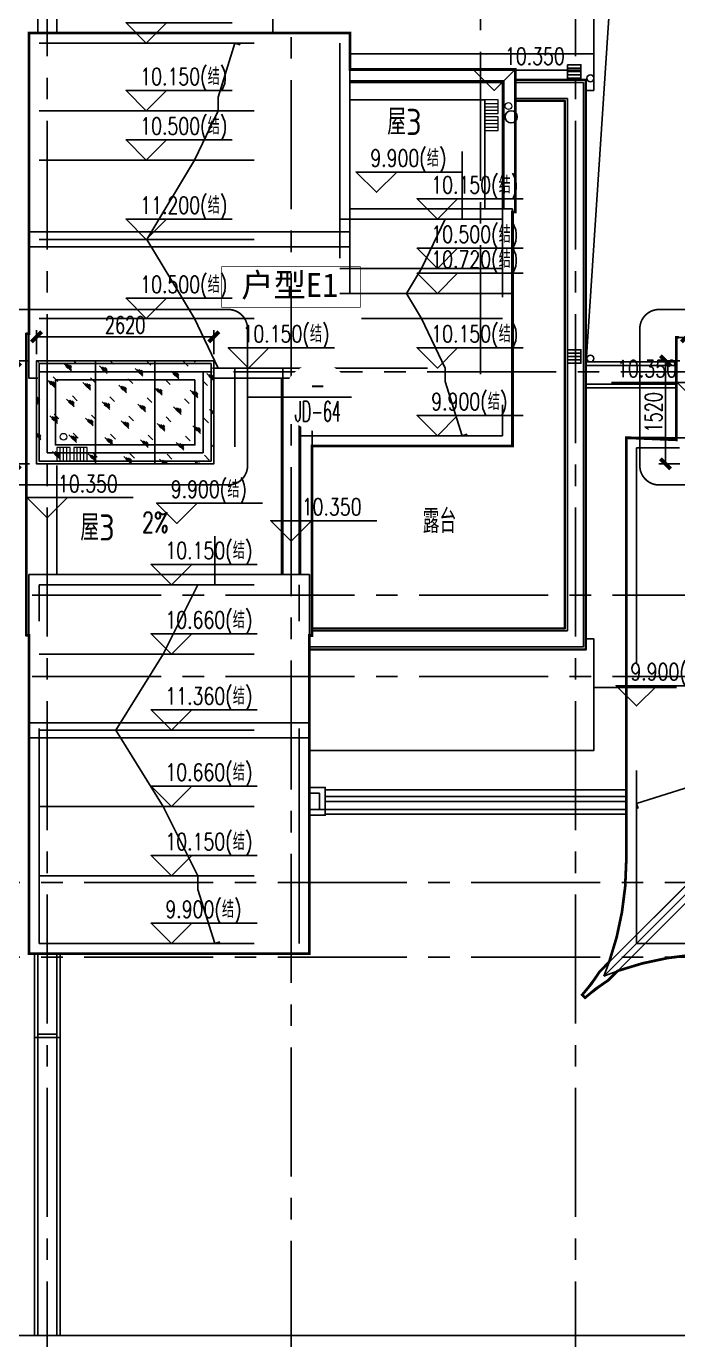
# Model space of a CAD drawing. Extents: x 296441 to 853063, y 459050 to 1117990.
# Drawn here: x 648588 to 658208, y 486313 to 505713 of the extents above; entities that cross this region are included whole.
import ezdxf
from ezdxf.enums import TextEntityAlignment as Align

# ---------------------------------------------------------------- set-up
doc = ezdxf.new("R2010")
doc.units = 0
doc.header["$LTSCALE"] = 1000
for name, pattern in [('14-GRID$0$CENTER2', [28.575000000000003, 19.05, -3.175, 3.175, -3.175]), ('CENTER', [50.800000000000004, 31.75, -6.35, 6.35, -6.35]), ('DASH', [0.35, 0.25, -0.1]), ('E1-RF$0$HIDDEN', [0.375, 0.25, -0.125]), ('E1-RF$0$HIDDEN2', [4.762499999999999, 3.175, -1.5875]), ('E4-RF$0$HIDDEN', [0.375, 0.25, -0.125]), ('E4-RF$0$HIDDEN2', [4.762499999999999, 3.175, -1.5875])]:
    doc.linetypes.add(name, pattern=pattern)
for name, color, linetype in [('14-GRID$0$G-GRID', 9, '14-GRID$0$CENTER2'), ('14-name$0$A-ANNO-IDEN', 2, 'Continuous'), ('D-PLAN-ROOF$0$A-ROOF', 2, 'Continuous'), ('DIM_SYMB', 3, 'Continuous'), ('DZ-3-PLAN-FL03$0$A-ROOF', 2, 'Continuous'), ('E-TEXT-BS01-MI-14$0$A-ROOM-IDEN', 4, 'Continuous'), ('E-TEXT-RF$0$A-ANNO-LEVL', 3, 'Continuous'), ('E-TEXT-RF$0$A-ANNO-LEVL-TEXT', 255, 'Continuous'), ('E-TEXT-RF$0$A-ANNO-SYMB', 6, 'Continuous'), ('E-TEXT-RF$0$A-ROOM-IDEN', 4, 'Continuous'), ('E1-RF$0$A-ELEV-HEVY', 2, 'Continuous'), ('E1-RF$0$A-OVLK', 140, 'Continuous'), ('E1-RF$0$A-ROOF', 2, 'Continuous'), ('E1-RF$0$A-SLAB-OTLN', 144, 'E1-RF$0$HIDDEN'), ('E1-RF$0$E1-FL03$0$A-HOLE', 211, 'Continuous'), ('E1-RF$0$E1-FL03$0$A-OVLK', 140, 'Continuous'), ('E1-RF$0$E1-FL03$0$A-ROOF', 2, 'Continuous'), ('E4-RF$0$A-ROOF', 2, 'Continuous'), ('E4-RF$0$A-SLAB-OTLN', 144, 'E4-RF$0$HIDDEN'), ('E4-RF$0$AUDIT_I_171201172723-2', 140, 'Continuous'), ('E4-TEXT-RF$0$A-ANNO-LEVL', 3, 'Continuous'), ('E4-TEXT-RF$0$A-ANNO-LEVL-TEXT', 255, 'Continuous'), ('PUB_TEXT', 7, 'Continuous'), ('X修改线', 1, 'Continuous'), ('ZT1_Dim---标注---PM、LM、DY、JD', 252, 'Continuous'), ('ZT1_Dim---索引---PM、LM、DY、JD', 2, 'Continuous'), ('ZT1_通用--填充---PM、LM、DY、JD', 8, 'Continuous'), ('ZT1_通用--轴线---PM、LM、DY、JD', 1, 'CENTER'), ('ZT3_面板--玻璃板-PM、LM、DY、JD', 4, 'Continuous')]:
    doc.layers.add(name, color=color, linetype=linetype)
doc.layers.add('E1-RF$0$A-ANNO-NPLT', color=215, linetype='Continuous', plot=False)
doc.layers.add('E4-RF$0$A-ANNO-NPLT', color=215, linetype='Continuous', plot=False)
doc.layers.add('E1-RF$0$P-SEWG-EQPM', color=4, linetype='Continuous', lineweight=0)
doc.styles.add('14-name$0$GOA_03_黑体_1.00', font='simhei.ttf')
doc.styles.add('14-name$0$GOA_04_COMPLEX_1.00', font='complex.shx')
doc.styles.add('_TCH_DIM', font='SIMPLEX', dxfattribs={"bigfont": 'GBCBIG'})
doc.styles.add('E-TEXT-RF$0$GOA_01_thin_0.75', font='romans.shx', dxfattribs={"width": 0.75, "bigfont": 'hzdx.shx'})
doc.styles.add('E1-RF$0$E1-FL03$0$hz', font='simplex', dxfattribs={"width": 0.699999988079071, "bigfont": 'hztxt'})
doc.styles.add('E1-RF$0$E1-FL03$0$Standard', font='')
doc.styles.add('E1-RF$0$hz', font='simplex', dxfattribs={"width": 0.699999988079071, "bigfont": 'hztxt'})
doc.styles.add('E4-TEXT-RF$0$GOA_01_thin_0.75', font='romans.shx', dxfattribs={"width": 0.75, "bigfont": 'hzdx.shx'})
doc.styles.get("Standard").update_dxf_attribs({"font": 'gbenor.shx', "bigfont": 'gbcbig.shx'})
doc.styles.add('ZT-DIMSTYLE', font='ROMANS.shx', dxfattribs={"width": 0.7, "bigfont": 'CHINESE.shx'})
doc.styles.add('卓越符号', font='ROMANS.shx', dxfattribs={"width": 0.7, "bigfont": 'CHINESE.shx'})
doc.styles.get('E1-RF$0$E1-FL03$0$Standard').set_extended_font_data('SimSun')
doc.dimstyles.new('ZT-DIM100', dxfattribs={"dimscale": 100, "dimtxt": 2.5, "dimasz": 1.5, "dimexe": 1, "dimexo": 1, "dimgap": 0.5, "dimtad": 1, "dimdec": 0, "dimdsep": 46, "dimtxsty": 'ZT-DIMSTYLE', "dimblk": 'ARCHTICK', "dimcen": 2.5, "dimclrd": 175, "dimclre": 175, "dimclrt": 7, "dimazin": 2, "dimtfac": 1, "dimtix": 1, "dimtmove": 2, "dimatfit": 3, "dimfxl": 0, "dimarcsym": 0})

# ---------------------------------------------------------------- blocks, each defined once
blk = doc.blocks.new('*U2129')
at = {"const_width": 10}
blk.add_lwpolyline([(-1025.000000000027, -1.771240931702778e-10), (1025.000000000178, -1.771240931702778e-10), (1025.000000000178, -599.9999999997667), (-1025.000000000027, -599.9999999997667)], close=True, dxfattribs=at)
at = {"style": '14-name$0$GOA_04_COMPLEX_1.00', "width": 0.8}
blk.add_attdef('房间编号', text='', height=300, dxfattribs=at).set_placement((-532.3500000000276, -480.6019387440083), align=Align.CENTER)
blk = doc.blocks.new('TTTTT')
at = {"layer": 'D-PLAN-ROOF$0$A-ROOF', "color": 8}
for p, q in [((1601434.072925238, 576652.0602935627), (1601434.072925238, 575412.0602935632)), ((1601484.072925238, 576652.0602935627), (1601484.072925238, 575462.0602935632)), ((1601764.072925238, 576652.0602935627), (1601764.072925238, 575462.0602935632)), ((1601814.072925238, 576652.0602935627), (1601814.072925238, 575412.0602935632)), ((1601434.072021876, 571012.0578614324), (1601434.072909283, 576412.0603548917)), ((1601484.072021876, 571012.0578614268), (1601484.072909283, 576412.0603548917)), ((1601764.072909283, 576412.0603548917), (1601764.096908897, 571012.0578613966)), ((1601814.072909283, 576412.0603548917), (1601814.096908897, 571012.057861391)), ((1601764.072925238, 575462.0602935632), (1601484.072925238, 575462.0602935632)), ((1601814.072925238, 575412.0602935632), (1601434.072925238, 575412.0602935632)), ((1550572.880646648, 571012.057866938), (1622434.932906594, 571012.0578591591))]:
    blk.add_line(p, q, dxfattribs=at)
for points in [[(1601484.072925238, 591362.0602935632), (1601484.072925238, 590252.0602935916)], [(1604954.072925238, 591362.0602935632), (1601764.072925238, 591362.0602935632), (1601764.072925238, 590252.0602935897)]]:
    blk.add_lwpolyline(points, dxfattribs=at)
at = {"layer": 'E1-RF$0$A-OVLK'}
for p, q in [((1601434.072925238, 575412.0602935632), (1601434.072925238, 574812.0602935632)), ((1601484.072925238, 575412.0602935632), (1601484.072925238, 574812.0602935632)), ((1601764.072925238, 575412.0602935632), (1601764.072925238, 574812.0602935632)), ((1601814.072925238, 575412.0602935632), (1601814.072925238, 574812.0602935632))]:
    blk.add_line(p, q, dxfattribs=at)
blk = doc.blocks.new('E4-RF$0$sxdh')
at = {"layer": 'E4-RF$0$A-ROOF'}
for p, q in [((-1508.786796403871, 1551.213203435298), (-1551.213203272604, 1508.786796566565)), ((509.9999999997126, -637.2792204506695), (-1293.639610144714, 1166.360389693757)), ((-1153.363720588441, 1026.0845001376), (-1293.639610144714, 1166.360389693757)), ((637.2792207762386, -509.9999999999673), (-1166.360389531063, 1293.639610307291))]:
    blk.add_line(p, q, dxfattribs=at)
for points in [[(470.0000001623448, 900, -0.09616132062861286), (-1229.999999837772, 1230.000000000349)], [(-899.9999998377716, -470.0000000002328), (-899.9999998377716, -469.9999999998836, 0.09616132062861305), (-1229.999999837772, 1230.000000000349)]]:
    blk.add_lwpolyline(points, format="xyb", dxfattribs=at)
for centre, radius, start, end in [((-3184.802987078958, 11.91161397262476), 2215.68294077057, 31.40171545600153, 42.49935059249741), ((-11.91161394322626, 3184.80298704817), 2215.68294053621, 227.5006494079443, 238.5982845468047)]:
    blk.add_arc(centre, radius, start, end, dxfattribs=at)
at = {"layer": 'E4-RF$0$A-SLAB-OTLN', "linetype": 'E4-RF$0$HIDDEN2'}
blk.add_line((479.9999999997126, -479.9999999997453), (-1229.999999727883, 1229.999999727966), dxfattribs=at)
blk = doc.blocks.new('E1-RF$0$E1-FL03$0$$PS002_0')
at = {"color": 0}
for p, q in [((-0.2499999999990905, -0.4999999999997726), (-0.2499999999990905, 0.5000000000002274)), ((9.094947017729282e-13, -0.4999999999997726), (9.094947017729282e-13, 0.5000000000002274)), ((0.2500000000009095, -0.4999999999997726), (0.2500000000009095, 0.5000000000002274))]:
    blk.add_line(p, q, dxfattribs=at)
blk.add_lwpolyline([(-0.4999999999990905, -0.4999999999997726), (0.5000000000009095, -0.4999999999997726), (0.5000000000009095, 0.5000000000002274), (-0.4999999999990905, 0.5000000000002274)], close=True, dxfattribs=at)
at = {"color": 0, "style": 'E1-RF$0$E1-FL03$0$hz', "width": 0.7, "flags": 1}
for tag, p in [('UNIT', (9.094947017729282e-13, 2.273736754432321e-13)), ('WHAT', (9.094947017729282e-13, -0.003333333333102928)), ('SPEC', (9.094947017729282e-13, -0.001666666666437777))]:
    blk.add_attdef(tag, p, '', height=0.001, dxfattribs=at)
blk = doc.blocks.new('E1-RF$0$$PS002_0')
at = {"color": 0}
for p, q in [((-0.2499999999990905, -0.4999999999997726), (-0.2499999999990905, 0.5000000000002274)), ((9.094947017729282e-13, -0.4999999999997726), (9.094947017729282e-13, 0.5000000000002274)), ((0.2500000000009095, -0.4999999999997726), (0.2500000000009095, 0.5000000000002274))]:
    blk.add_line(p, q, dxfattribs=at)
blk.add_lwpolyline([(-0.4999999999990905, -0.4999999999997726), (0.5000000000009095, -0.4999999999997726), (0.5000000000009095, 0.5000000000002274), (-0.4999999999990905, 0.5000000000002274)], close=True, dxfattribs=at)
at = {"color": 0, "style": 'E1-RF$0$hz', "width": 0.7, "flags": 1}
for tag, p in [('UNIT', (9.094947017729282e-13, 2.273736754432321e-13)), ('WHAT', (9.094947017729282e-13, -0.003333333333102928)), ('SPEC', (9.094947017729282e-13, -0.001666666666437777))]:
    blk.add_attdef(tag, p, '', height=0.001, dxfattribs=at)
blk = doc.blocks.new('*U1611')
at = {"layer": 'ZT1_通用--填充---PM、LM、DY、JD', "ltscale": 20}
h = blk.add_hatch(dxfattribs=at)
h.set_pattern_fill('玻璃C', color=256, scale=50)
h.set_pattern_definition([(45, (-2460.000000003559, -1340.000000000233), (-244.9417890030201, 244.9417890030201), [112, -288]), (45, (-2412.000000003559, -1320.000000000233), (-244.9417890030201, 244.9417890030201), [48, -352]), (45, (-2460.000000003559, -1320.000000000233), (-244.9417890030201, 244.9417890030201), [80, -320]), (45, (-2436.000000003559, -1340.000000000233), (268.700576850888, -268.7005768508881), [100, -300]), (45, (-2460.000000003559, -1360.000000000233), (-244.9417890030201, 244.9417890030201), [160, -240]), (45, (-2460.000000003559, -1300.000000000233), (-244.9417890030201, 244.9417890030201), [40, -360])])
h.paths.add_polyline_path([(-159.753527251014, 159.9999999997672), (2459.999999995044, 160.0000000006985), (2459.999999995044, -1359.999999999302), (-159.753527251014, -1360.000000000233)])
at = {"layer": 'E1-RF$0$A-OVLK'}
for points in [[(-119.753527251014, 119.9999999997672), (2419.999999995044, 120.0000000006985), (2419.999999995044, -1319.999999999302), (-119.753527251014, -1320.000000000233)], [(120.2464727000915, -119.9999999997672), (2179.999999947547, -119.9999999997672), (2179.999999947547, -1079.999999999534), (120.2464727000915, -1079.999999999534)]]:
    blk.add_lwpolyline(points, close=True, dxfattribs=at)
at = {"layer": 'ZT1_通用--轴线---PM、LM、DY、JD', "ltscale": 200}
blk.add_lwpolyline([(0, 0), (2299.99999994778, 0), (2299.999999947547, -1199.999999999767), (0, -1199.999999999767)], close=True, dxfattribs=at)
at = {"layer": 'ZT3_面板--玻璃板-PM、LM、DY、JD', "ltscale": 200}
blk.add_lwpolyline([(-159.753527251014, 159.9999999997672), (2459.999999995044, 160.0000000006985), (2459.999999995044, -1359.999999999302), (-159.753527251014, -1360.000000000233)], close=True, dxfattribs=at)
blk = doc.blocks.new('_ArchTick')
at = {"color": 0, "linetype": 'ByBlock', "const_width": 0.4}
blk.add_lwpolyline([(-0.5, -0.5), (0.5, 0.5)], dxfattribs=at)
blk = doc.blocks.new('*D1608')
at = {"layer": 'Defpoints', "color": 0, "ltscale": 1000, "transparency": 16777216}
for p in [(662514.8941460666, 605568.9448248976), (659895.1406188206, 605212.8321120944), (662514.8941460666, 605212.8321120944)]:
    blk.add_point(p, dxfattribs=at)
at = {"layer": 'ZT1_Dim---标注---PM、LM、DY、JD', "color": 175, "linetype": 'ByBlock', "lineweight": -2, "ltscale": 1000, "transparency": 16777216}
for p, q in [((659895.1406188206, 605312.8321120944), (659895.1406188206, 605668.9448248976)), ((659895.1406188206, 605568.9448248976), (662514.8941460666, 605568.9448248976)), ((662514.8941460666, 605312.8321120944), (662514.8941460666, 605668.9448248976))]:
    blk.add_line(p, q, dxfattribs=at)
at = {"layer": 'ZT1_Dim---标注---PM、LM、DY、JD', "color": 175, "lineweight": -2, "ltscale": 1000, "transparency": 16777216, "xscale": 150, "yscale": 150, "zscale": 150, "rotation": 180}
blk.add_blockref('_ArchTick', (659895.1406188206, 605568.9448248976), dxfattribs=at)
at = {"layer": 'ZT1_Dim---标注---PM、LM、DY、JD', "color": 175, "lineweight": -2, "ltscale": 1000, "transparency": 16777216, "xscale": 150, "yscale": 150, "zscale": 150}
blk.add_blockref('_ArchTick', (662514.8941460666, 605568.9448248976), dxfattribs=at)
at = {"layer": 'ZT1_Dim---标注---PM、LM、DY、JD', "color": 7, "ltscale": 1000, "transparency": 16777216, "insert": (661205.0173824436, 605743.9448248976), "char_height": 250, "attachment_point": 5, "style": 'ZT-DIMSTYLE'}
blk.add_mtext('2620', dxfattribs=at)
blk = doc.blocks.new('*D1609')
at = {"layer": 'Defpoints', "color": 0, "ltscale": 1000, "transparency": 16777216}
for p in [(659895.1406188206, 605212.8321120944), (659584.0714922622, 603692.8321120944), (659895.14061882, 603692.8321120944)]:
    blk.add_point(p, dxfattribs=at)
at = {"layer": 'ZT1_Dim---标注---PM、LM、DY、JD', "color": 175, "linetype": 'ByBlock', "lineweight": -2, "ltscale": 1000, "transparency": 16777216}
for p, q in [((659795.1406188206, 605212.8321120944), (659484.0714922622, 605212.8321120944)), ((659584.0714922622, 605212.8321120944), (659584.0714922622, 603692.8321120944)), ((659795.14061882, 603692.8321120944), (659484.0714922622, 603692.8321120944))]:
    blk.add_line(p, q, dxfattribs=at)
at = {"layer": 'ZT1_Dim---标注---PM、LM、DY、JD', "color": 175, "lineweight": -2, "ltscale": 1000, "transparency": 16777216, "xscale": 150, "yscale": 150, "zscale": 150}
for p, rotation in [((659584.0714922622, 605212.8321120944), 90), ((659584.0714922622, 603692.8321120944), 270)]:
    blk.add_blockref('_ArchTick', p, dxfattribs=dict(at, rotation=rotation))
at = {"layer": 'ZT1_Dim---标注---PM、LM、DY、JD', "color": 7, "ltscale": 1000, "transparency": 16777216, "insert": (659409.0714922621, 604452.8321120945), "char_height": 250, "attachment_point": 5, "rotation": 90, "style": 'ZT-DIMSTYLE'}
blk.add_mtext('1520', dxfattribs=at)
blk = doc.blocks.new('卓越-指向索引')
blk.add_wipeout([(0, 5), (-0.5226423163367144, 4.972609476840262), (-1.0395584540901839, 4.890738003668957), (-1.545084971876349, 4.755282581472784), (-2.033683215381643, 4.567727288213064), (-2.5, 4.330127018920393), (-2.938926261463166, 4.045084971876349), (-3.345653031792608, 3.7157241273871477), (-3.7157241273826003, 3.345653031792608), (-4.045084971876348, 2.938926261463166), (-4.330127018920392, 2.5), (-4.567727288213064, 2.033683215381643), (-4.755282581472784, 1.5450849718763493), (-4.8907380036689565, 1.0395584540901837), (-4.972609476840262, 0.5226423163367144), (-5, 0), (-4.972609476840262, -0.5226423163367144), (-4.8907380036689565, -1.0395584540901837), (-4.755282581472784, -1.5450849718763493), (-4.567727288213064, -2.033683215381643), (-4.330127018920392, -2.5), (-4.045084971876348, -2.938926261463166), (-3.7157241273826003, -3.345653031792608), (-3.345653031792608, -3.7157241273871477), (-2.938926261463166, -4.045084971876349), (-2.5, -4.330127018920393), (-2.033683215381643, -4.567727288213064), (-1.545084971876349, -4.755282581472784), (-1.0395584540901839, -4.890738003668957), (-0.5226423163367144, -4.972609476840262), (0, -5), (0.5226423163367144, -4.972609476840262), (1.0395584540901839, -4.890738003668957), (1.545084971876349, -4.755282581472784), (2.033683215381643, -4.567727288213064), (2.5, -4.330127018920393), (2.938926261463166, -4.045084971876349), (3.345653031792608, -3.7157241273871477), (3.7157241273871477, -3.345653031792608), (4.045084971876348, -2.938926261463166), (4.330127018924941, -2.5), (4.567727288213064, -2.033683215381643), (4.7552825814773305, -1.5450849718763493), (4.8907380036689565, -1.0395584540901837), (4.972609476840262, -0.5226423163367144), (5, 0), (4.972609476840262, 0.5226423163367144), (4.8907380036689565, 1.0395584540901837), (4.7552825814773305, 1.5450849718763493), (4.567727288213064, 2.033683215381643), (4.330127018924941, 2.5), (4.045084971876348, 2.938926261463166), (3.7157241273871477, 3.345653031792608), (3.345653031792608, 3.7157241273871477), (2.938926261463166, 4.045084971876349), (2.5, 4.330127018920393), (2.033683215381643, 4.567727288213064), (1.545084971876349, 4.755282581472784), (1.0395584540901839, 4.890738003668957), (0.5226423163367144, 4.972609476840262)])
blk.add_line((-5, 0), (5, 0))
at = {"color": 0, "style": '卓越符号', "width": 0.7, "flags": 8}
blk.add_attdef('索引编号', text='', height=3, dxfattribs=at).set_placement((0, 0.3652025238491632), align=Align.CENTER)
at = {"color": 0, "style": '卓越符号', "width": 0.8923186513423459, "flags": 8}
blk.add_attdef('图号', text='', height=3, dxfattribs=at).set_placement((-3.406251310590648, -3.601553851280453), (3.412941751246649, -3.601553851280453), align=Align.FIT)
blk = doc.blocks.new('20200312140904')
at = {"layer": 'ZT1_Dim---索引---PM、LM、DY、JD', "linetype": 'DASH', "const_width": 25}
blk.add_lwpolyline([(-444.3446279611671, 799.6275862971088), (2791.858080205391, 799.6275862971088, -0.414213562373095), (3077.57236591971, 513.9133005827898), (3077.57236591971, -1507.027234390262, -0.414213562373095), (2791.858080205391, -1792.741520104581), (-444.3446279611671, -1792.741520104581, -0.414213562373095), (-730.0589136754861, -1507.027234390262), (-730.0589136754861, 513.9133005827898, -0.414213562373095)], format="xyb", close=True, dxfattribs=at)
at = {"layer": 'ZT1_Dim---索引---PM、LM、DY、JD'}
blk.add_lwpolyline([(3077.57236591971, -496.5569669037359), (3626.822039609891, -496.5569669037359), (4114.108312833472, -496.5569669037359)], dxfattribs=at)
at = {"layer": 'ZT3_面板--玻璃板-PM、LM、DY、JD', "ltscale": 200}
for p, q in [((833.2511470817262, 39.99999999965075), (833.2511472729966, -1480.000000000349)), ((1706.502337164246, 39.99999999941792), (1706.502337355516, -1480.000000000582))]:
    blk.add_line(p, q, dxfattribs=at)
at = {"ltscale": 10, "extrusion": (0, 0, -1), "zscale": -1}
blk.add_blockref('*U1611', (-2419.999999994994, -120.0000000006985), dxfattribs=at)
at = {"layer": 'ZT1_Dim---标注---PM、LM、DY、JD', "ltscale": 1000}
dim = blk.add_linear_dim(base=(2579.753527246066, 396.1127128031803), p1=(-40, 40), p2=(2579.753527246066, 40), dimstyle='ZT-DIM100', dxfattribs=at)
dim.commit()
dim.dimension.update_dxf_attribs({"geometry": '*D1608', "text_midpoint": (1269.876763623091, 571.1127128031803), "insert": (-659935.1406188206, -605172.8321120944)})
dim = blk.add_linear_dim(base=(-351.0691265583737, -1480), p1=(-40, 40), p2=(-40.00000000058208, -1480), angle=90, dimstyle='ZT-DIM100', dxfattribs=at)
dim.commit()
dim.dimension.update_dxf_attribs({"geometry": '*D1609', "text_midpoint": (-526.0691265584901, -719.9999999998836), "insert": (-659935.1406188206, -605172.8321120944)})
at = {"layer": 'ZT1_Dim---索引---PM、LM、DY、JD', "color": 7}
ref = blk.add_blockref('卓越-指向索引', (4114.108312833472, -496.5569669037359), dxfattribs=dict(at, xscale=100, yscale=100, zscale=100))
ref.add_attrib('索引编号', '-', dxfattribs={"layer": '0', "color": 0, "height": 300, "style": '卓越符号', "width": 0.6999999999999998}).set_placement((4114.108312833472, -460.036714518792), align=Align.CENTER)
ref.add_attrib('图号', 'JD-64', dxfattribs={"layer": '0', "color": 0, "height": 300, "style": '卓越符号', "width": 0.4726173409193957}).set_placement((3773.483181774383, -856.7123520317255), (4455.402487958083, -856.7123520317255), align=Align.FIT)

msp = doc.modelspace()

# ---------------------------------------------------------------- linework, layer by layer
at = {"layer": '14-GRID$0$G-GRID', "color": 8, "ltscale": 0.1}
for p, q in [((648898.4800025497, 515748.775034409), (648898.4800025497, 482990.332977294)), ((652498.4864744528, 483010.3332014335), (652498.4864744528, 515748.7752585488)), ((655298.4800187752, 500575.3338510073), (655298.4800187752, 515748.7752585434)), ((656698.480002532, 515748.7750344081), (656698.4800025376, 482990.3332014335)), ((620218.4801076318, 500610.8182169036), (674432.5397513865, 500610.8182169036)), ((620098.4800001376, 497310.8197528198), (674432.5397513865, 497310.8197528198)), ((620098.4800001376, 496110.8198546181), (674432.5397513865, 496110.8198546181)), ((595151.0107591648, 493065.0393696479), (674432.5397513865, 493065.0393696479)), ((595151.0107591648, 491965.0393704074), (674432.5397513865, 491965.0393704074))]:
    msp.add_line(p, q, dxfattribs=at)
at = {"layer": 'D-PLAN-ROOF$0$A-ROOF', "color": 8}
for p, q in [((656858.4800181289, 500755.0404094923), (658188.4800181326, 500755.0404094923)), ((656858.4800181289, 500705.0404094923), (658188.4800181326, 500705.0404094923)), ((656858.4800181289, 500425.0404094923), (658188.4800181326, 500425.0404094923)), ((656858.4800181289, 500375.0404094923), (658188.4800181326, 500375.0404094923))]:
    msp.add_line(p, q, dxfattribs=at)
at = {"layer": 'DIM_SYMB'}
msp.add_lwpolyline([(650229.5891853462, 498401.4291093356, 0, 0, 0), (650229.5891853462, 498401.4291093356, 0, 0, 0), (649890.5488726816, 498515.2157614336, 80.00000000000001, 0, 0), (649606.1390692529, 498610.6676535753, 0, 0, 0)], format="xyseb", dxfattribs=at)
at = {"layer": 'DZ-3-PLAN-FL03$0$A-ROOF', "color": 251}
for p, q in [((655808.4800184921, 504885.0402873592), (656818.4800184921, 504885.0402873592)), ((656818.4800184921, 496545.0404703049), (656818.4800184921, 504885.0404703049)), ((655808.4800184921, 504645.0402873592), (656578.4800184921, 504645.0402873592)), ((656578.4800184921, 496785.0402873596), (656578.4800184921, 504645.0402873592)), ((656578.4800184921, 496785.0402873596), (652808.4800184921, 496785.0402873596)), ((656818.4800184921, 496545.0402873596), (652768.4800185014, 496545.0402873596)), ((656968.4800184921, 495015.0403628629), (652768.4800185014, 495015.0403628629)), ((657448.4800181307, 494435.0463479781), (653003.4754116752, 494435.0463479781)), ((657448.4800181307, 494335.0402873596), (653003.4800184921, 494335.0402873596)), ((657448.4800181317, 494145.0402873596), (652918.4754116752, 494145.0402873596)), ((657448.4800181307, 494265.0402873596), (653003.4800184921, 494265.0402873596)), ((657448.4800181317, 494075.0402873596), (653003.4800184921, 494075.0402873596))]:
    msp.add_line(p, q, dxfattribs=at)
for points in [[(652228.4800184921, 505615.0402873666), (652228.4800184921, 507615.0402873596), (656968.4800184921, 507615.0402873596), (656968.4800184921, 504765.0402873596), (656858.4800184921, 504765.0402873596)], [(653368.4800184921, 505305.0402873596), (656968.4800184921, 505305.0402873596), (656968.4800184921, 505865.0402873596), (652228.4800184921, 505865.0402873596), (652228.4800184921, 505615.0402873666)], [(655808.4800184921, 504925.0402873596), (656858.4800184921, 504925.0402873596), (656858.4800184921, 496505.0402873596), (652768.4800185014, 496505.0402873596)], [(655808.4800184921, 504915.0402873596), (656848.4800184921, 504915.0402873596), (656848.4800184921, 496515.0402873596), (652768.4800185014, 496515.0402873596)], [(655808.4800184921, 504615.0402873596), (656548.4800184921, 504615.0402873596), (656548.4800184921, 496815.0402873596), (652808.4800184921, 496815.0402873596)], [(655808.4800184921, 504605.0402873596), (656538.4800184921, 504605.0402873596), (656538.4800184921, 496825.0402873596), (652808.4800184921, 496825.0402873596)], [(652768.4800185014, 496505.0402873596), (656858.4800184921, 496505.0402873596), (656858.4800184921, 496665.0402873596)], [(656858.4800184921, 496665.0402873596), (656968.4800184921, 496665.0402873596), (656968.4800184921, 495015.0403628629), (652768.4800185014, 495015.0403628629)], [(652768.4800185014, 494060.0118945464), (653003.4754116752, 494060.0125086932), (653003.4754116752, 494470.0428852485), (652768.4800185014, 494470.0428852485)], [(652768.4800185014, 494145.0118945469), (652918.4754116752, 494145.0122865508), (652918.4754116752, 494385.0428852485), (652768.4800185014, 494385.0428852485)]]:
    msp.add_lwpolyline(points, dxfattribs=at)
for centre in [(656918.4800184921, 504945.0402873596), (656918.4800184921, 500805.0402873596)]:
    msp.add_circle(centre, 50, dxfattribs=at)
at = {"layer": 'E-TEXT-RF$0$A-ANNO-LEVL'}
for points in [[(650661.1745074608, 505765.0404093806), (650361.1745074608, 505465.0404093801), (650061.1745074608, 505765.0404093806), (651627.3042200648, 505765.0404093806)], [(655798.48001814, 505065.0404093806), (655498.48001814, 504765.0404093806), (655198.48001814, 505065.0404093806), (656764.609730744, 505065.0404093806)], [(650661.1745074608, 504765.0404093806), (650361.1745074608, 504465.0404093801), (650061.1745074608, 504765.0404093806), (651627.3042200648, 504765.0404093806)], [(650661.1745074608, 504035.0404093768), (650361.1745074608, 503735.0404093764), (650061.1745074608, 504035.0404093768), (651627.3042200648, 504035.0404093768)], [(654058.6220839818, 503560.9182952498), (653758.6220839818, 503260.9182952498), (653458.6220839818, 503560.9182952498), (655024.7517965848, 503560.9182952498)], [(654958.7852606189, 503165.040409381), (654658.7852606189, 502865.0404093806), (654358.7852606189, 503165.040409381), (655924.9149732229, 503165.040409381)], [(650661.1745074608, 502865.0404093768), (650361.1745074608, 502565.0404093764), (650061.1745074608, 502865.0404093768), (651627.3042200648, 502865.0404093768)], [(654958.7852606189, 502435.0404093768), (654658.7852606189, 502135.0404093764), (654358.7852606189, 502435.0404093768), (655924.9149732229, 502435.0404093768)], [(654958.7852606189, 502065.0404093768), (654658.7852606189, 501765.0404093764), (654358.7852606189, 502065.0404093768), (655924.9149732229, 502065.0404093768)], [(650661.1745074608, 501695.0404093768), (650361.1745074608, 501395.0404093764), (650061.1745074608, 501695.0404093768), (651627.3042200648, 501695.0404093768)], [(652171.50214717, 500965.0404093806), (651871.50214717, 500665.0404093806), (651571.50214717, 500965.0404093806), (653137.6318597731, 500965.0404093806)], [(654958.7852606189, 500965.0404093806), (654658.7852606189, 500665.0404093806), (654358.7852606189, 500965.0404093806), (655924.9149732229, 500965.0404093806)], [(654958.7852606189, 499965.0404093806), (654658.7852606189, 499665.0404093806), (654358.7852606189, 499965.0404093806), (655924.9149732229, 499965.0404093806)], [(649198.48001814, 498750.7046237886), (648898.48001814, 498450.7046237881), (648598.48001814, 498750.7046237886), (650164.609730744, 498750.7046237886)], [(651111.8005546697, 498670.2431480009), (650811.8005546697, 498370.2431480004), (650511.8005546697, 498670.2431480009), (652077.9302672737, 498670.2431480009)], [(652798.48001814, 498410.2011876591), (652498.48001814, 498110.2011876586), (652198.48001814, 498410.2011876591), (653764.609730744, 498410.2011876591)], [(651032.6077959642, 497765.0404086327), (650732.6077959642, 497465.0404086327), (650432.6077959642, 497765.0404086327), (651998.7375085673, 497765.0404086327)], [(651032.6077959642, 496740.040409381), (650732.6077959642, 496440.040409381), (650432.6077959642, 496740.040409381), (651998.7375085673, 496740.040409381)], [(651032.6077959642, 495615.040409381), (650732.6077959642, 495315.040409381), (650432.6077959642, 495615.040409381), (651998.7375085673, 495615.040409381)], [(651032.6077959642, 494490.040409381), (650732.6077959642, 494190.040409381), (650432.6077959642, 494490.040409381), (651998.7375085673, 494490.040409381)], [(651032.6077959642, 493465.0404101294), (650732.6077959642, 493165.0404101289), (650432.6077959642, 493465.0404101294), (651998.7375085673, 493465.0404101294)], [(651032.6077959642, 492465.040409381), (650732.6077959642, 492165.0404093806), (650432.6077959642, 492465.040409381), (651998.7375085673, 492465.040409381)]]:
    msp.add_lwpolyline(points, dxfattribs=at)
at = {"layer": 'E-TEXT-RF$0$A-ANNO-SYMB'}
msp.add_circle((655748.48001814, 504375.0404093806), 90, dxfattribs=at)
at = {"layer": 'E1-RF$0$A-ANNO-NPLT'}
for points in [[(651746.462699625, 505439.7418935215), (651670.5679259927, 505465.0401513595), (651420.5679259917, 504665.0402513989), (651420.5679259964, 504465.0401514214), (651070.5679259927, 503735.0401514126), (650370.5679259927, 502565.0401514126)], [(655024.3225220006, 503865.0401513968), (655024.3225220006, 502865.0402873592), (654774.3224206122, 502865.0402873592), (654424.3225219885, 502135.0404232992), (654204.3224404224, 501765.0402873559)], [(650370.5679259927, 502565.0401514126), (650850.5679259927, 501765.0401514126), (651070.5679259927, 501395.0401514126), (651420.5679621913, 500665.0400759103), (651670.567961409, 500665.0400759103), (651670.567961409, 499502.4908359023)], [(655100.2172956218, 499690.3386811898), (655024.3225220006, 499665.040423315), (654774.3225219885, 500465.0402873596), (654774.3225219885, 500665.0400759103), (654424.3225219885, 501395.0401514126), (654204.3224404224, 501765.0402873559)], [(651446.7627622888, 492190.3385452372), (651370.8679886546, 492165.0402873592), (651120.8679886546, 492965.0402873596), (651120.8679886546, 493165.0402881075), (650610.86798865, 494190.0402873596), (649910.8679886565, 495315.0402873489), (650610.8679886546, 496440.0402873461), (651120.8679886602, 497465.0402865978), (651370.8679886546, 497465.0402865978), (651370.8679886546, 498181.5949112517)]]:
    msp.add_lwpolyline(points, dxfattribs=at)
at = {"layer": 'E1-RF$0$A-ELEV-HEVY'}
for p, q in [((653368.4800184921, 502675.0402873438), (648628.4800185182, 502675.0402873568)), ((653368.4800184921, 502455.0402873438), (648628.4800185182, 502455.0402873568)), ((653368.4800184921, 501765.0402873559), (655768.4800184921, 501765.0402873559)), ((648758.4800184995, 500515.0402118536), (648628.4800185126, 500515.0402118536)), ((652358.4800184921, 500515.0402118536), (651338.4800184921, 500515.0402118536))]:
    msp.add_line(p, q, dxfattribs=at)
at = {"layer": 'E1-RF$0$A-OVLK'}
for p, q in [((655808.4800184921, 505075.0402873596), (655638.4800184921, 504905.0402873592)), ((648588.4800184828, 496715.0402866113), (648588.4800184986, 501175.0402873596)), ((648628.4800185163, 501175.0402873596), (648588.4800184986, 501175.0402873596)), ((649038.4800184865, 497615.0402866113), (649038.4800184921, 499225.0402873596)), ((648588.4800184828, 496715.0402866113), (648628.4800185005, 496715.0402866113)), ((652808.4800184921, 496715.0402866113), (652768.4800185014, 496715.0402866113))]:
    msp.add_line(p, q, dxfattribs=at)
for points in [[(653368.4800184921, 505075.0402873596), (655808.4800184921, 505075.0402873596), (655808.4800184921, 502968.7762494073), (655768.4800184921, 502968.7762494073)], [(653368.4800184921, 504905.0402873596), (655638.4800184921, 504905.0402873596), (655638.4800184921, 503015.0402873592)], [(653368.4800184921, 504625.0402873596), (655358.4800184921, 504625.0402873596), (655358.4800184921, 503015.0402873592)], [(652358.4800184921, 497615.0402866113), (652358.4800184921, 500515.0402118536), (652808.4800184921, 500515.0402118536), (652808.4800184921, 496715.0402866113)], [(652638.4800184921, 497615.0402866113), (652638.4800184921, 500515.0402118536)]]:
    msp.add_lwpolyline(points, dxfattribs=at)
at = {"layer": 'E1-RF$0$A-ROOF'}
for p, q in [((653368.4800184921, 505615.0402873596), (648628.4800185293, 505615.0402873596)), ((648628.4800185126, 500515.0402118536), (648628.4800185293, 505615.0402873596)), ((653368.4800184921, 505615.0402873596), (653368.4800184921, 501765.0402873559)), ((653368.4800184921, 503015.0402873592), (655768.4800184921, 503015.0402873592)), ((655768.4800184921, 503015.0402873592), (655768.4800184921, 499515.0403118534)), ((648628.4800185126, 500515.0402118536), (648758.4800184995, 500515.0402118536)), ((651338.4800184921, 500515.0402118536), (652358.4800184921, 500515.0402118536)), ((652808.4800184921, 499515.0403118534), (655768.4800184921, 499515.0403118534)), ((648628.4800185033, 497615.0402866113), (652768.4800185051, 497615.0402866113)), ((648628.4800184865, 492165.0402873596), (648628.4800185033, 497615.0402866113)), ((648628.4800184865, 492015.0402873592), (648628.4800185033, 497465.0402866113)), ((652768.4800184865, 492015.0402873592), (652768.4800185051, 497615.0402866113)), ((652768.4800184977, 495425.0402873592), (648628.4800184958, 495425.0402873717)), ((652768.4800184977, 495205.0402873592), (648628.4800184958, 495205.0402873717)), ((648628.4800184865, 492015.0402873592), (652768.4800184865, 492015.0402873592))]:
    msp.add_line(p, q, dxfattribs=at)
for points in [[(648628.4800185182, 502675.0402873568), (653368.4800184921, 502675.0402873568), (653368.4800184921, 505615.0402873596), (648628.4800185182, 505615.0402873596)], [(655768.4800184921, 503015.0402873592), (653368.4800184921, 503015.0402873592), (653368.4800184921, 501765.0402873559), (655768.4800184921, 501765.0402873559)], [(648628.4800184958, 495425.0402873717), (652768.4800184977, 495425.0402873592), (652768.4800185051, 497615.0402866113), (648628.4800184958, 497615.0402866113)], [(652768.4800184865, 492015.0402873592), (648628.4800184958, 492015.0402873592), (648628.4800184958, 495205.0402873717), (652768.4800185014, 495205.0402873592)]]:
    msp.add_lwpolyline(points, close=True, dxfattribs=at)
for points in [[(648758.4800184995, 500515.0402118536), (648628.4800185126, 500515.0402118536), (648628.4800185126, 502455.0402873564)], [(648628.4800185182, 502455.0402873568), (653368.4800184921, 502455.0402873568), (653368.4800184921, 501765.0402873559), (655768.4800184921, 501765.0402873559), (655768.4800184921, 499515.0403118534), (652808.4800184921, 499515.0403118534), (652808.4800184921, 500515.0402118536), (652358.4800184921, 500515.0402118536), (652358.4800184921, 500515.0402118536), (651338.4800184921, 500515.0402118536)]]:
    msp.add_lwpolyline(points, dxfattribs=at)
at = {"layer": 'E1-RF$0$A-SLAB-OTLN', "linetype": 'E1-RF$0$HIDDEN2'}
for p, q in [((648778.4800185284, 505465.0402873596), (653218.4800184921, 505465.0402873596)), ((653218.4800184921, 505465.0402873596), (653218.4800184921, 501765.0402873559)), ((653368.4800184921, 504885.0402873592), (655618.4800184921, 504885.0402873592)), ((655618.4800184921, 504885.0402873592), (655618.4800184921, 499665.0402118536)), ((648778.4800185256, 504465.0402873592), (653218.4800184921, 504465.0402873592)), ((648778.4800185219, 503735.0402873554), (653218.4800184921, 503735.0402873554)), ((653218.4800184921, 502865.0402873592), (655618.4800184921, 502865.0402873592)), ((648778.4800185182, 502565.0402873559), (653218.4800184921, 502565.0402873559)), ((653218.4800184921, 502135.0402873559), (655618.4800184921, 502135.0402873559)), ((653218.4800184921, 501765.0402873559), (655618.4800184921, 501765.0402873559)), ((648778.4800185144, 501395.0402873559), (655618.4800184921, 501395.0402873559)), ((651338.4800184921, 500665.0402873596), (655618.4800184921, 500665.0402873596)), ((652618.4800184921, 499665.0402873596), (655618.4800184921, 499665.0402873596)), ((648778.4800184865, 492165.0402873592), (648778.4800184688, 497465.0402866113)), ((648778.4800184893, 497465.0402866113), (652618.4800184902, 497465.0402866113)), ((652618.4800184865, 492165.0402873592), (652618.4800185042, 497465.0402866113)), ((648778.4800184921, 496440.0402873596), (652618.480018494, 496440.0402873596)), ((648778.4800184958, 495315.0402873596), (652618.4800184977, 495315.0402873596)), ((648778.4800184921, 494190.0402873596), (652618.480018494, 494190.0402873596)), ((648778.4800184893, 493165.0402881075), (652618.4800184902, 493165.0402881075)), ((648778.4800184865, 492165.0402873592), (652618.4800184865, 492165.0402873592))]:
    msp.add_line(p, q, dxfattribs=at)
for points in [[(652378.4800184921, 497615.0402866113), (652378.4800184921, 500665.0402118536)], [(652618.4800184921, 497615.0402866113), (652618.4800184921, 500665.0402118536)]]:
    msp.add_lwpolyline(points, dxfattribs=at)
at = {"layer": 'E1-RF$0$E1-FL03$0$A-HOLE'}
for points in [[(656858.4800181289, 500755.0404094923), (657229.1539910261, 506445.0404094923), (658358.4800181196, 506725.0404094902)], [(656858.4800184921, 500755.0402873596), (657229.1539913893, 506445.0402873596), (658188.4800184967, 506682.8912543464)]]:
    msp.add_lwpolyline(points, dxfattribs=at)
at = {"layer": 'E1-RF$0$E1-FL03$0$A-OVLK'}
for p, q in [((656858.4800184921, 500755.0402873596), (658188.4800184967, 500755.0402873596)), ((656858.4800184921, 500705.0402873596), (658188.4800184967, 500705.0402873596)), ((656858.4800184921, 500425.0402873596), (658188.4800184967, 500425.0402873596)), ((656858.4800184921, 500375.0402873596), (658188.4800184967, 500375.0402873596)), ((656968.4800184921, 495945.0402873596), (658188.4800184967, 495945.0402873596))]:
    msp.add_line(p, q, dxfattribs=at)
at = {"layer": 'E1-RF$0$E1-FL03$0$A-ROOF'}
for p, q in [((656968.4800184921, 505305.0402873587), (653368.4800184921, 505305.0402873592)), ((656858.4800184921, 496665.0402873596), (656968.4800184921, 496665.0402873596)), ((656968.4800184921, 495015.0403628629), (656968.4800184921, 496665.0402873596))]:
    msp.add_line(p, q, dxfattribs=at)
at = {"layer": 'E1-RF$0$P-SEWG-EQPM'}
msp.add_circle((655708.4800184921, 504535.0402873596), 50, dxfattribs=at)
at = {"layer": 'E4-RF$0$A-ANNO-NPLT'}
msp.add_lwpolyline([(658818.4800182984, 492015.0404094923, 0.08407703765880953), (657322.3955181607, 491761.6766887414), (657182.1196286038, 491621.400799185), (656839.6932218962, 491363.8272062056), (656797.2668148626, 491406.2536129258), (657054.8404079017, 491748.680019652), (657195.116297547, 491888.9559093546, 0.0840770376722875), (657448.4800182984, 493385.0404094923), (657448.4800181214, 499635.0404094909), (658188.4800181289, 499635.0404094923), (658188.4800181289, 501117.4213618734), (658228.4800181289, 501117.4213618734)], format="xyb", dxfattribs=at)
msp.add_lwpolyline([(658818.4800182984, 492015.0404094923, 0.08407703765880953), (657322.3955181607, 491761.6766887414), (657182.1196286038, 491621.400799185), (656839.6932218962, 491363.8272062056), (656797.2668148626, 491406.2536129258), (657054.8404079017, 491748.680019652), (657195.116297547, 491888.9559093546, 0.0840770376722875), (657448.4800182984, 493385.0404094923), (657448.4800181214, 499635.0404094909), (658188.4800181289, 499635.0404094923), (658188.4800181289, 501117.4213618734), (658228.4800181289, 501117.4213618734)], format="xyb", dxfattribs=at)
msp.add_lwpolyline([(658818.4800182984, 492015.0404094923, 0.08407703765880953), (657322.3955181607, 491761.6766887414), (657182.1196286038, 491621.400799185), (656839.6932218962, 491363.8272062056), (656797.2668148626, 491406.2536129258), (657054.8404079017, 491748.680019652), (657195.116297547, 491888.9559093546, 0.0840770376722875), (657448.4800182984, 493385.0404094923), (657448.4800181214, 499635.0404094909), (658188.4800181289, 499635.0404094923), (658188.4800181289, 501117.4213618734), (658228.4800181289, 501117.4213618734)], format="xyb", dxfattribs=at)
msp.add_lwpolyline([(657623.7782005065, 494159.1820300464), (657598.4800181307, 494235.0538542047), (658398.4800181307, 494485.0538542047), (658598.4800181307, 494485.0538542047), (659398.4800181382, 494835.0538542047), (660298.4800181447, 495395.0538542089)], dxfattribs=at)
at = {"layer": 'E4-RF$0$A-ROOF'}
for p, q in [((657448.4800181214, 499635.0404094923), (657448.4800181326, 493385.0017438289)), ((662408.4800181289, 499635.0404094923), (657448.4800181214, 499635.0404094923))]:
    msp.add_line(p, q, dxfattribs=at)
for points in [[(660298.4800181326, 499635.0404094923), (657448.4800181214, 499635.0404094923), (657448.4800181326, 493385.0017438289, -0.08407645122531777), (657195.1325131126, 491889.0024126549), (658911.2007976838, 493605.0404094923), (660298.4800181326, 493605.0404094923), (660298.4800181326, 499635.0404094923)], [(661611.2007973522, 493425.0404094923), (658985.7592389111, 493425.0404094923), (657322.3955181607, 491761.6766887414, -0.08407703765880122), (658818.4800182984, 492015.0404094923), (661778.4800179659, 492015.0404094923, -0.084077037658804), (663274.5645181027, 491761.6766887414), (661611.2007973522, 493425.0404094923), (658985.7592389111, 493425.0404094923)]]:
    msp.add_lwpolyline(points, format="xyb", dxfattribs=at)
at = {"layer": 'E4-RF$0$A-SLAB-OTLN', "linetype": 'E4-RF$0$HIDDEN2'}
for p, q in [((657598.4800181214, 499485.0404094923), (657598.4800181354, 492165.0404094923)), ((662998.4800181289, 499485.0404094923), (657598.4800181214, 499485.0404094923)), ((657598.4800181354, 492165.0404094923), (662998.4800181289, 492165.0404094923))]:
    msp.add_line(p, q, dxfattribs=at)
at = {"layer": 'E4-RF$0$AUDIT_I_171201172723-2'}
for p in [(658638.4800181289, 501117.4213618734), (658188.4800181289, 499635.0404094923)]:
    msp.add_line(p, (658188.4800181289, 501117.4213618734), dxfattribs=at)
at = {"layer": 'E4-TEXT-RF$0$A-ANNO-LEVL'}
for points in [[(658198.48001814, 500450.0591936139), (658498.48001814, 500150.0591936139), (658798.48001814, 500450.0591936139), (657232.3503055361, 500450.0591936139)], [(657898.48001814, 495973.6857198868), (657598.48001814, 495673.6857198868), (657298.48001814, 495973.6857198868), (658864.6097307431, 495973.6857198868)]]:
    msp.add_lwpolyline(points, dxfattribs=at)
at = {"layer": 'X修改线', "const_width": 40}
msp.add_lwpolyline([(648628.480018507, 505615.0402873596), (648628.480018507, 501175.0402873596), (648588.4800184884, 501175.0402873599), (648588.4800184735, 496715.0402866113), (648628.4800184902, 496715.0402866111), (648628.4800184902, 492015.0402873596), (652768.4800184753, 492015.0402873391), (652768.4800184753, 496715.0402866113), (652808.4800184809, 496715.0402866113), (652808.4800184809, 499515.0403118534), (655768.4800184809, 499515.0403118534), (655768.4800184809, 502968.7762494073), (655808.4800184809, 502968.7762494073), (655808.4800184809, 505075.0402873596), (653368.4800184809, 505075.0402873596), (653368.4800184809, 505615.0402873596)], close=True, dxfattribs=at)
msp.add_lwpolyline([(658228.4800181289, 501117.4213618734), (658188.4800181289, 501117.4213618734), (658188.4800181317, 499635.0404094923), (657448.4800181214, 499635.0404094909), (657448.4800181214, 493384.9916663321, -0.08389487133132104), (657196.1816672182, 491892.0146491691), (657054.840407898, 491748.6800196471), (656934.3506802844, 491571.2257502677), (656797.266814979, 491406.2536130531), (656839.6932217323, 491363.8272060552), (657004.6653591313, 491500.9110715224), (657182.1196285395, 491621.4007991457), (657322.3955181616, 491761.6766887417, -0.08407703765855505), (658818.4800182974, 492015.0404094923)], format="xyb", dxfattribs=at)

# ---------------------------------------------------------------- block references
at = {"layer": '14-name$0$A-ANNO-IDEN'}
ref = msp.add_blockref('*U2129', (652498.4864744528, 502162.4324430523), dxfattribs=dict(at, xscale=-1))
ref.add_attrib('房间编号', '户型E1', dxfattribs={"layer": '0', "height": 350, "style": '14-name$0$GOA_03_黑体_1.00'}).set_placement((652479.3412413348, 501716.6931915234), align=Align.CENTER)
at = {"layer": 'DZ-3-PLAN-FL03$0$A-ROOF', "color": 251}
msp.add_blockref('TTTTT', (-952725.5929067449, -84637.02000620367), dxfattribs=at)
at = {"layer": 'DZ-3-PLAN-FL03$0$A-ROOF', "color": 251, "xscale": 200, "yscale": 200, "zscale": 200, "rotation": 270}
for p in [(656678.4800184921, 505045.0402873596), (656678.4800184921, 500835.0402873596)]:
    msp.add_blockref('E1-RF$0$E1-FL03$0$$PS002_0', p, dxfattribs=at)
at = {"layer": 'E1-RF$0$P-SEWG-EQPM', "xscale": 200, "yscale": 200, "zscale": 200, "rotation": 270}
for p in [(655458.4800184921, 504525.0402873596), (655458.4800184921, 504275.0402873596)]:
    msp.add_blockref('E1-RF$0$$PS002_0', p, dxfattribs=at)
at = {"layer": 'E4-RF$0$A-ROOF', "xscale": -1, "rotation": 180}
msp.add_blockref('E4-RF$0$sxdh', (658348.4800181354, 492915.0404094923), dxfattribs=at)

# ---------------------------------------------------------------- texts
at = {"style": 'E1-RF$0$E1-FL03$0$Standard', "flags": 9}
for tag, s in [('XSIZE', '1500'), ('YSIZE', '1231')]:
    msp.add_attdef(tag, (653628.4800184921, 502665.0402873601), s, height=0.5, rotation=90, dxfattribs=at)
at = {"layer": 'E-TEXT-BS01-MI-14$0$A-ROOM-IDEN'}
for p in [(653918.2063625196, 504107.3488319579), (649386.0996477392, 498116.9861053985)]:
    msp.add_text('屋3', height=385.8156028368794, dxfattribs=at).set_placement(p)
at = {"layer": 'E-TEXT-RF$0$A-ANNO-LEVL-TEXT', "style": 'E-TEXT-RF$0$GOA_01_thin_0.75', "width": 0.75}
for s, p in [('10.350', (655656.3061675925, 505145.1696323282)), ('10.150(结)', (650271.2879861698, 504845.1696323277)), ('10.500(结)', (650271.2879861698, 504115.1696323245)), ('9.900(结)', (653668.7355626898, 503641.0475181974)), ('10.150(结)', (654568.8987393279, 503245.1696323282)), ('11.200(结)', (650271.2879861698, 502945.1696323245)), ('10.500(结)', (654568.8987393279, 502515.1696323245)), ('10.720(结)', (654568.8987393279, 502145.1696323245)), ('10.500(结)', (650271.2879861698, 501775.1696323245)), ('10.150(结)', (651781.6156258781, 501045.1696323282)), ('10.150(结)', (654568.8987393279, 501045.1696323282)), ('9.900(结)', (654568.8987393279, 500045.1696323282)), ('10.350', (649056.3061675925, 498830.8338467362)), ('9.900(结)', (650721.9140333787, 498750.3723709485)), ('10.350', (652656.3061675925, 498490.3304106062)), ('10.150(结)', (650642.7212746732, 497845.1696315804)), ('10.660(结)', (650642.7212746732, 496820.1696323287)), ('11.360(结)', (650642.7212746732, 495695.1696323287)), ('10.660(结)', (650642.7212746732, 494570.1696323287)), ('10.150(结)', (650642.7212746732, 493545.1696330765)), ('9.900(结)', (650642.7212746732, 492545.1696323282))]:
    msp.add_text(s, height=250, dxfattribs=at).set_placement(p)
at = {"layer": 'E-TEXT-RF$0$A-ROOM-IDEN', "style": 'E-TEXT-RF$0$GOA_01_thin_0.75', "width": 0.75}
msp.add_text('露台', height=350, dxfattribs=at).set_placement((654440.7817996622, 498228.834494995))
at = {"layer": 'E4-TEXT-RF$0$A-ANNO-LEVL-TEXT', "style": 'E4-TEXT-RF$0$GOA_01_thin_0.75', "width": 0.75}
for s, p in [('10.350', (657313.2617868998, 500530.1884165616)), ('9.900(结)', (657508.5934968491, 496053.8149428344))]:
    msp.add_text(s, height=250, dxfattribs=at).set_placement(p)
at = {"layer": 'PUB_TEXT', "style": '_TCH_DIM', "width": 0.7058823529411765}
msp.add_text('2%%%', height=297.5, dxfattribs=at).set_placement((650296.0968109046, 498237.6345857244))

# ---------------------------------------------------------------- next in the draw order: block references
at = {"layer": 'ZT3_面板--玻璃板-PM、LM、DY、JD', "ltscale": 1000}
for p in [(648778.4800025024, 500730.8182169043), (658378.4800021402, 500730.8182169062)]:
    msp.add_blockref('20200312140904', p, dxfattribs=at)

# ---------------------------------------------------------------- next in the draw order: linework, layer by layer
at = {"layer": 'E1-RF$0$P-SEWG-EQPM'}
msp.add_circle((649138.4800024969, 499650.8197652621), 50, dxfattribs=at)

# ---------------------------------------------------------------- next in the draw order: block references
at = {"layer": 'E1-RF$0$P-SEWG-EQPM', "xscale": 200, "yscale": 200, "zscale": 200}
for p in [(649138.480002495, 499390.8182169042), (649388.480002495, 499390.8182169042)]:
    msp.add_blockref('E1-RF$0$$PS002_0', p, dxfattribs=at)

doc.saveas('drawing.dxf')
